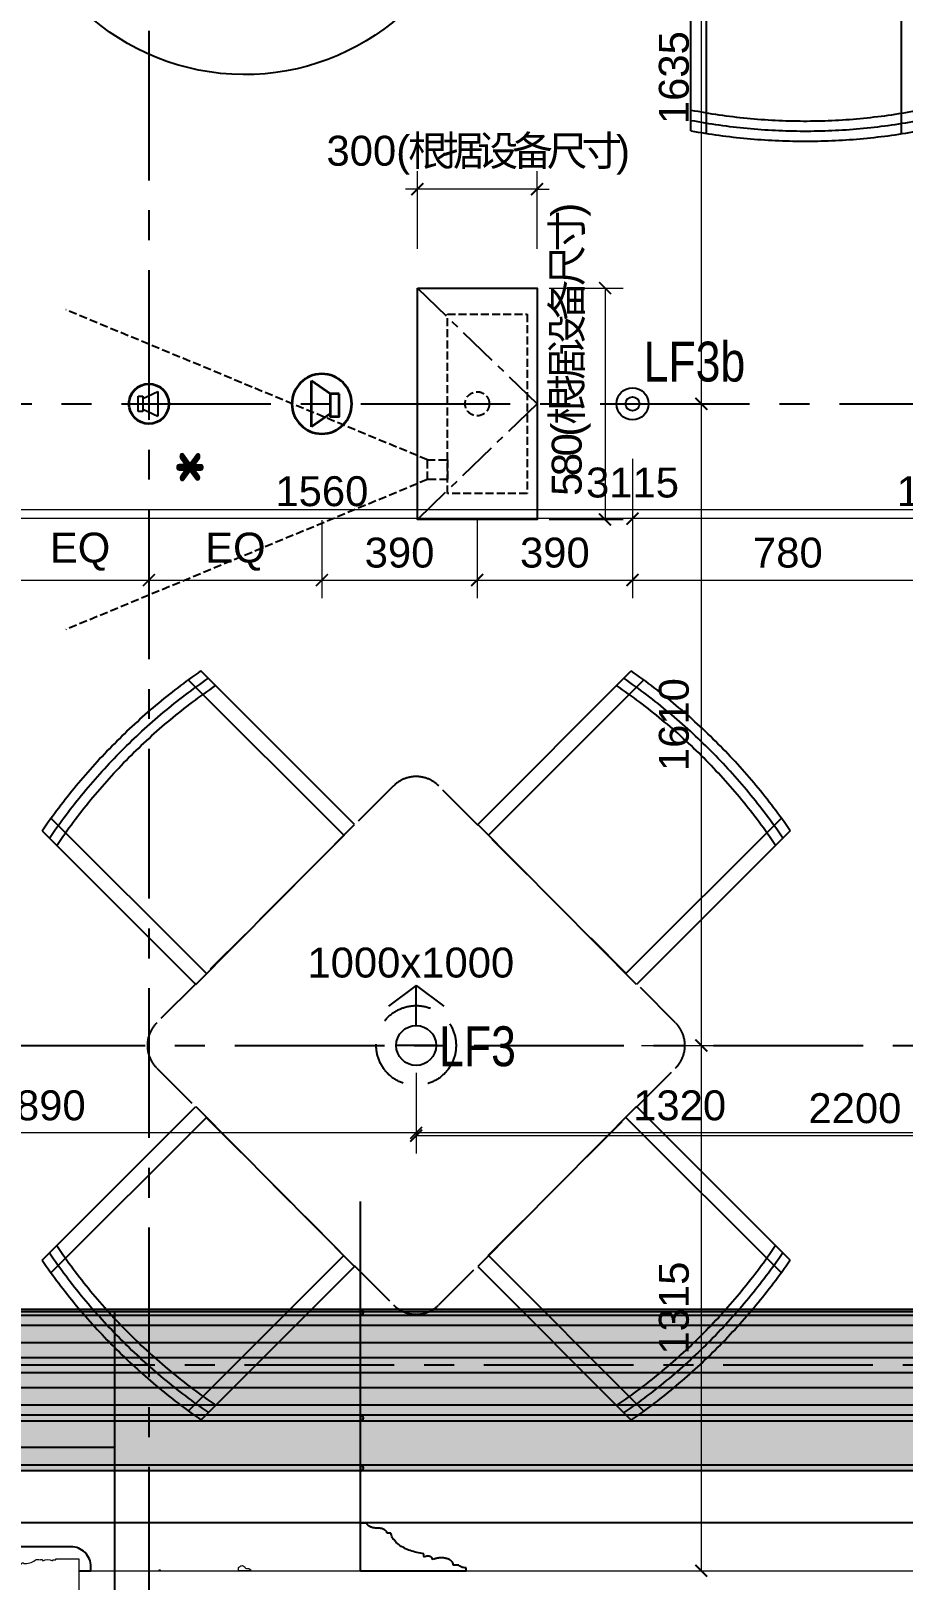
# Model space of a CAD drawing. Header units: millimetres. Extents: x -6033 to 120673, y -4970 to 90533.
# Drawn here: x 53084 to 55271, y 66417 to 70299 of the extents above; entities that cross this region are included whole.
import ezdxf
from ezdxf.enums import TextEntityAlignment as Align

# ---------------------------------------------------------------- set-up
doc = ezdxf.new("R2010")
doc.units = ezdxf.units.MM
for name, pattern in [('I-AR$0$CENTER', [2, 1.25, -0.25, 0.25, -0.25]), ('I-CEILING$0$CENTER', [2, 1.25, -0.25, 0.25, -0.25]), ('I-CEILING$0$DASH', [0.35, 0.25, -0.1]), ('I-PLAN$0$ACAD_ISO02W100', [15, 12, -3]), ('I-PLAN$0$CENTER', [2, 1.25, -0.25, 0.25, -0.25]), ('I-PLAN$0$DASH', [0.35, 0.25, -0.1]), ('I-PLAN$0$DASHED', [19.05, 12.7, -6.35]), ('I-PLAN$0$HIDDEN2', [0.1875, 0.125, -0.0625])]:
    doc.linetypes.add(name, pattern=pattern)
doc.layers.get('DefPoints').update_dxf_attribs({"color": 250})
for name, color, linetype, lineweight in [('_ACM-A-ANNO-DIMS', 2, 'Continuous', 9), ('_ACM-A-ANNO-DIMS-a', 2, 'Continuous', 18), ('_ACM-A-ANNO-DIMS-b', 2, 'Continuous', 18), ('I-AR$0$GZET_COL_GRID_1-200_轴线', 8, 'I-AR$0$CENTER', 25), ('I-AR$0$I-SCOPE', 252, 'Continuous', 35), ('I-CEILING$0$0M-D-ACV-T', 3, 'Continuous', 20), ('I-CEILING$0$_ACM-A-HACH', 251, 'Continuous', 9), ('I-CEILING$0$_ACM-E-EQMT-COMM', 3, 'Continuous', 35), ('I-CEILING$0$_ACM-E-EQMT-EVOS', 3, 'Continuous', 35), ('I-PLAN$0$I-PL-WALL-FHINISH', 73, 'Continuous', 13)]:
    doc.layers.add(name, color=color, linetype=linetype, lineweight=lineweight)
for name, color, linetype in [('I-AR$0$I-stairs', 2, 'Continuous'), ('I-CEILING$0$0-LIGHT-RC', 1, 'Continuous'), ('I-CEILING$0$0-LIGHT-TXT', 90, 'Continuous'), ('I-CEILING$0$I-GRID', 252, 'I-CEILING$0$CENTER'), ('I-CEILING$0$I-RCP', 2, 'Continuous'), ('I-CEILING$0$I-RCP-AIR', 64, 'Continuous'), ('I-CEILING$0$I-RCP-COVER', 10, 'Continuous'), ('I-CEILING$0$I-RCP-REF', 3, 'Continuous'), ('I-PLAN$0$A-stairs', 2, 'Continuous'), ('I-PLAN$0$FURN', 1, 'Continuous'), ('I-PLAN$0$I-GRID', 252, 'I-PLAN$0$CENTER'), ('I-PLAN$0$I-PL-FURN', 1, 'I-PLAN$0$DASH'), ('I-PLAN$0$I-PL-IDS-MILL', 40, 'Continuous'), ('I-PLAN$0$I-PL-LIGHT', 1, 'I-PLAN$0$HIDDEN2'), ('I-PLAN$0$P-平面活动家具', 1, 'Continuous')]:
    doc.layers.add(name, color=color, linetype=linetype)
doc.styles.add('_ACM-G-NOTES', font='arial.ttf')
doc.styles.add('I-CEILING$0$I-CEILING$0$ar', font='arial.ttf', dxfattribs={"width": 0.8})
doc.styles.add('I-CEILING$0$I-CEILING$0$I-CEILING$0$ar', font='arial.ttf', dxfattribs={"width": 0.8})
doc.styles.add('I-CEILING$0$M-TEXT', font='hzs.shx', dxfattribs={"width": 0.8, "bigfont": 'hztxt.shx'})
doc.styles.add('I-CEILING$0$黑体', font='simhei.ttf', dxfattribs={"height": 600})
doc.styles.add('I-PLAN$0$Arial', font='ARIALUNI.ttf')
doc.dimstyles.new('_ACM-DIM-A_30', dxfattribs={"dimscale": 30, "dimtxt": 2.5, "dimasz": 1, "dimexe": 1.5, "dimexo": 1, "dimgap": 1, "dimtad": 1, "dimdec": 0, "dimrnd": 5, "dimzin": 1, "dimdsep": 46, "dimtxsty": '_ACM-G-NOTES', "dimblk": 'ARCHTICK', "dimcen": 2.5, "dimclrd": 256, "dimclre": 256, "dimclrt": 256, "dimadec": 3, "dimazin": 0, "dimtfac": 1, "dimtdec": 0, "dimtix": 1, "dimtmove": 0, "dimatfit": 3, "dimldrblk": 'DOTSMALL', "dimfxl": 5, "dimfxlon": 1, "dimlwd": 18, "dimlwe": 18, "dimarcsym": 0})

# ---------------------------------------------------------------- blocks, each defined once
blk = doc.blocks.new('I-AR$0$海龙_1211170131')
at = {"layer": 'I-AR$0$GZET_COL_GRID_1-200_轴线', "ltscale": 300}
blk.add_line((53155, 86275), (53155, 59995), dxfattribs=at)
blk = doc.blocks.new('I-AR')
at = {"layer": 'I-AR$0$I-SCOPE'}
h = blk.add_hatch(dxfattribs=at)
h.set_pattern_fill('ANSI31', color=256, scale=200)
h.paths.add_polyline_path([(63300, 72640), (66630, 72640), (66630, 70889.4), (90600, 70890), (90600, 66390), (96650, 66390), (96650, 24876.4), (18340, 24876.4), (18340, 66390), (48090, 66390), (48090, 72640), (51400, 72640), (51400, 72649.9), (52869.5, 72649.9), (52869.5, 72640), (55240, 72640), (55240, 72790), (59460, 72790), (59460, 72640), (61830.5, 72640), (61830.5, 72649.9), (63300, 72649.9)], flags=16)
h.paths.add_polyline_path([(7330, 0), (7330, -1770), (11180, -1770), (11180, 0), (18450, 0), (18450, 2900), (27550, 2900), (27550, 18090), (37037.3, 18090), (37037.3, 17350), (96200, 17350), (96200, 18120), (114640, 18120), (114640, 84500), (0, 84500), (0, 0)])
at = {"layer": 'I-AR$0$I-stairs'}
for p, q in [((48630, 67090), (66100, 67090)), ((53295, 66390), (53295, 67090)), ((50135, 66750), (53295, 66750))]:
    blk.add_line(p, q, dxfattribs=at)
at = {"layer": 'I-AR$0$GZET_COL_GRID_1-200_轴线'}
blk.add_blockref('I-AR$0$海龙_1211170131', (225, 225), dxfattribs=at)
blk = doc.blocks.new('I-PLAN$0$091116-BRASSERIE$0$Floor_03$0$Y_03_Floor$0$3rd-Floor-rest$0$A$C41AE3FBC')
at = {"layer": 'I-PLAN$0$I-PL-FURN', "ltscale": 500}
for p, q in [((-9.62, -6), (-9.62, 15.76)), ((9.62, -6.06), (9.62, 15.7))]:
    blk.add_line(p, q, dxfattribs=at)
blk.add_lwpolyline([(11.12, 15.38), (11.12, -6.06), (-11.12, -6), (-11.12, 15.44)], dxfattribs=at)
for centre, radius, start, end in [((-0.15, -45.9), 62.31, 79.5796, 100.1371), ((-0.15, -45.25), 60.66, 79.2974, 100.4193), ((-0.14, -44.6), 59.02, 78.9991, 100.7176)]:
    blk.add_arc(centre, radius, start, end, dxfattribs=at)
blk = doc.blocks.new('*U640')
at = {"layer": 'I-PLAN$0$I-PL-WALL-FHINISH'}
for points in [[(0, 50), (0, -30), (57, -30, -0.37825), (61.8, -27, 0.623496), (66.5, -25, 0.284819), (90.4, -25, 0.636149), (97.5, -27, 0.282378), (109.8, -26.5, -0.186128), (138.1, -17.9, 0.824383), (144, -16.9), (146.4, -16.9, -0.262247), (150, -13.9), (150, -9.9), (160, -9.9), (160, 559.9), (150, 559.9), (150, 563.9, -0.262247), (146.4, 566.9), (144, 566.9, 0.824383), (138.1, 567.9, -0.186128), (109.8, 576.5, 0.282378), (97.5, 577, 0.636149), (90.4, 575, 0.284819), (66.5, 575, 0.623496), (61.8, 577, -0.37825), (57, 580), (0, 580), (0, 500)], [(1789.5, 50), (1789.5, -30), (1732.5, -30, 0.37825), (1727.7, -27, -0.623496), (1723, -25, -0.284819), (1699.1, -25, -0.636149), (1692, -27, -0.282378), (1679.7, -26.5, 0.186128), (1651.4, -17.9, -0.824383), (1645.5, -16.9), (1643.1, -16.9, 0.262247), (1639.5, -13.9), (1639.5, -9.9), (1629.5, -9.9), (1629.5, 559.9), (1639.5, 559.9), (1639.5, 563.9, 0.262247), (1643.1, 566.9), (1645.5, 566.9, -0.824383), (1651.4, 567.9, 0.186128), (1679.7, 576.5, -0.282378), (1692, 577, -0.636149), (1699.1, 575, -0.284819), (1723, 575, -0.623496), (1727.7, 577, 0.37825), (1732.5, 580), (1789.5, 580), (1789.5, 500)]]:
    blk.add_lwpolyline(points, format="xyb", dxfattribs=at)
blk = doc.blocks.new('*U642')
at = {"layer": 'I-PLAN$0$I-PL-WALL-FHINISH'}
blk.add_lwpolyline([(0, 0), (2600.5, 0)], dxfattribs=at)
for points in [[(205, -1), (200, -1), (200, 0), (205, 0)], [(2395.5, -1), (2400.5, -1), (2400.5, 0), (2395.5, 0)]]:
    blk.add_lwpolyline(points, close=True, dxfattribs=at)
for points in [[(400, 0), (400, -8, -0.320816), (402.7, -10.6), (403.3, -10.6, 0.466827), (414.7, -10.6), (415.3, -10.6, -0.468154), (422.7, -5.5), (423.3, -4.8, 0.645582), (426.7, -4.6), (427.3, -4.6, -0.415157), (430, -3.3), (430, 0)], [(2200.5, 0), (2200.5, -8, 0.320816), (2197.8, -10.6), (2197.2, -10.6, -0.466827), (2185.8, -10.6), (2185.2, -10.6, 0.468154), (2177.8, -5.5), (2177.2, -4.8, -0.645582), (2173.8, -4.6), (2173.2, -4.6, 0.415157), (2170.5, -3.3), (2170.5, 0)]]:
    blk.add_lwpolyline(points, format="xyb", close=True, dxfattribs=at)
blk = doc.blocks.new('I-PLAN$0$K_09291619781205185865')
at = {"layer": 'I-PLAN$0$I-PL-IDS-MILL'}
blk.add_lwpolyline([(-3222.8, 370.3, -0.902706), (-4390.6, 490), (-4390.6, 1800, -0.414214), (-4190.6, 2000)], format="xyb", dxfattribs=at)
blk = doc.blocks.new('I-PLAN')
at = {"layer": 'I-PLAN$0$A-stairs'}
blk.add_lwpolyline([(53204.5, 66440), (53234.5, 66440), (53234.5, 66450, 0.414214), (53184.5, 66500), (51435, 66500, 0.414214), (51385, 66450), (51385, 66440), (51415, 66440)], format="xyb", dxfattribs=at)
at = {"layer": 'I-PLAN$0$I-GRID', "ltscale": 300}
blk.add_lwpolyline([(47311.1, 69365), (67518.9, 69365)], dxfattribs=at)
at = {"layer": 'I-PLAN$0$I-PL-FURN', "ltscale": 500}
blk.add_lwpolyline([(54106.6, 67106.1), (54700.5, 67700.1, 0.414214), (54700.5, 67813.2), (54106.6, 68407.2, 0.414214), (53993.4, 68407.2), (53399.5, 67813.2, 0.414214), (53399.5, 67700.1), (53993.4, 67106.1, 0.414214)], format="xyb", close=True, dxfattribs=at)
at = {"layer": 'I-PLAN$0$I-PL-LIGHT', "linetype": 'I-PLAN$0$DASHED', "ltscale": 10}
blk.add_circle((54050, 67756.6), 100, dxfattribs=at)
at = {"layer": 'I-PLAN$0$I-PL-IDS-MILL'}
blk.add_blockref('I-PLAN$0$K_09291619781205185865', (57420.6, 70290.1), dxfattribs=at)
at = {"layer": 'I-PLAN$0$I-PL-WALL-FHINISH'}
blk.add_blockref('*U640', (51415, 65890), dxfattribs=at)
at = {"layer": 'I-PLAN$0$I-PL-WALL-FHINISH', "xscale": -1, "rotation": 180}
blk.add_blockref('*U642', (53204.5, 66440), dxfattribs=at)
at = {"layer": 'I-PLAN$0$P-平面活动家具', "yscale": 25.39999999990687, "zscale": 25.39999999990687}
for p, xscale, rotation in [((55021.4, 70440.1), 25.39999999990687, 180), ((53588.2, 68218.4), -25.39999999990687, 45), ((54511.8, 68218.4), 25.39999999990687, 315), ((53588.2, 67294.8), 25.39999999990687, 135), ((54511.8, 67294.8), -25.39999999990687, 225)]:
    blk.add_blockref('I-PLAN$0$091116-BRASSERIE$0$Floor_03$0$Y_03_Floor$0$3rd-Floor-rest$0$A$C41AE3FBC', p, dxfattribs=dict(at, xscale=xscale, rotation=rotation))
at = {"layer": 'I-PLAN$0$FURN', "linetype": 'I-PLAN$0$ACAD_ISO02W100', "insert": (53777.4, 68001.9), "char_height": 75, "attachment_point": 1, "style": 'I-PLAN$0$Arial'}
blk.add_mtext_dynamic_manual_height_columns('{\\fArial Unicode MS|b0|i0|c134|p34;1000x}1000', width=181404.2, gutter_width=600, heights=[131.5], dxfattribs=at)
blk = doc.blocks.new('I-CEILING$0$K_09291619781205052810')
at = {"layer": 'DefPoints', "color": 6}
for points in [[(-132.7, 0), (-132.7, 925.2)], [(-56.5, 94.1), (-65.8, 94.3)], [(28.8, 34.4), (26.5, 35.7), (26.5, 42.2)], [(114.2, 13.7), (100.4, 13.7)]]:
    blk.add_lwpolyline(points, dxfattribs=at)
for points in [[(-132.7, 655), (-132.7, 640, 1)], [(-132.7, 390), (-132.7, 375, 1)], [(-132.7, 265), (-132.7, 250, 1)]]:
    blk.add_lwpolyline(points, format="xyb", close=True, dxfattribs=at)
for points in [[(-132.7, 0), (-132.7, 120), (-116.5, 120, -0.417431)], [(-132.7, 0), (132.7, 0), (132.7, 7.2, 0.744787)], [(49.6, 28), (47.3, 29.2, -3.820271)]]:
    blk.add_lwpolyline(points, format="xyb", dxfattribs=at)
for points in [[(-88.9, 106.8), (-90.7, 106.8), (-92.5, 106.8), (-98, 107.2), (-101.5, 107.9), (-104.8, 108.9), (-107.8, 110.1), (-110.4, 111.5), (-113.6, 114.1), (-115.1, 116), (-116.1, 117.9), (-116.4, 119), (-116.5, 120)], [(-65.8, 94.3), (-65.9, 95.3), (-66.5, 97.2), (-68.4, 99.9), (-70.8, 102), (-75.4, 104.4), (-81.8, 106.2), (-85.3, 106.7), (-88.9, 106.8)], [(26.5, 42.2), (-8, 50.5), (-22.9, 57), (-48.2, 77.1), (-52.6, 83.7), (-56.5, 94.1)], [(47.3, 29.2), (47.5, 30), (47.5, 30.7), (47.3, 31.5), (47, 32.2), (46.5, 32.9), (45.9, 33.5), (44.2, 34.7), (42.1, 35.6), (39.7, 36.2), (37.1, 36.4), (34.5, 36.3), (33.2, 36.1), (30.9, 35.4), (28.8, 34.4)], [(100.4, 13.7), (100.4, 15.6), (100.1, 17.6), (98.3, 21.3), (95.1, 24.7), (93, 26.3), (87.9, 28.9), (85, 29.9), (82, 30.8), (78.7, 31.5), (75.4, 31.9), (71.9, 32.2), (65, 32), (61.7, 31.6), (58.4, 31), (55.3, 30.2), (52.4, 29.2), (49.6, 28)], [(132.7, 7.2), (126.1, 7.8), (123.2, 8.5), (120, 9.6), (116.5, 11.6), (114.2, 13.7)]]:
    blk.add_spline(points, degree=3, dxfattribs=at)
blk = doc.blocks.new('I-CEILING$0$K_09291619781205193186')
at = {"layer": 'I-CEILING$0$0-LIGHT-RC'}
for p, q in [((0, 150), (-69.1, 98.8)), ((0, 50), (0, 150)), ((0, 150), (69.1, 98.8)), ((50, 0), (-50, 0))]:
    blk.add_line(p, q, dxfattribs=at)
blk.add_circle((0, 0), 50, dxfattribs=at)
at = {"layer": 'I-CEILING$0$0-LIGHT-TXT', "style": 'I-CEILING$0$I-CEILING$0$ar', "width": 0.8}
blk.add_text('LF3', height=100, dxfattribs=at).set_placement((57.6, -52))
blk = doc.blocks.new('I-CEILING$0$23g422')
at = {"layer": 'I-CEILING$0$0-LIGHT-RC'}
for radius in [40, 17.3]:
    blk.add_circle((52365.9, 68542), radius, dxfattribs=at)
at = {"layer": 'I-CEILING$0$0-LIGHT-TXT', "style": 'I-CEILING$0$I-CEILING$0$I-CEILING$0$ar', "width": 0.8}
blk.add_text('LF3b', height=100, dxfattribs=at).set_placement((52393.8, 68597.8))
blk = doc.blocks.new('*U705')
blk.add_line((26, -57.6), (26, 57.6))
for points in [[(-20.6, 25.3), (26, 57.6)], [(-20.6, -25.3), (26, -57.6)]]:
    blk.add_lwpolyline(points)
blk.add_lwpolyline([(-43.7, 25.3), (-20.6, 25.3), (-20.6, -31.8), (-43.7, -31.8)], close=True)
blk.add_circle((0, 0), 75)
blk = doc.blocks.new('I-CEILING$0$吸顶扬声器')
at = {"layer": 'I-CEILING$0$_ACM-E-EQMT-COMM', "lineweight": 35}
for p, q in [((0.9, 96.2), (0.9, 100)), ((-99.1, 0), (-96, 0)), ((97.8, 0), (100.9, 0)), ((0.9, -100), (0.9, -96.2))]:
    blk.add_line(p, q, dxfattribs=at)
at = {"layer": 'I-CEILING$0$_ACM-E-EQMT-COMM', "lineweight": 25}
for p, q in [((-54, -39), (-54, 39)), ((-54, 39), (-30.4, 39)), ((-30.4, 27.3), (44.7, 62.3)), ((-30.4, 39), (-30.4, -39)), ((44.7, 62.3), (44.7, -62.3)), ((-30.4, -39), (-54, -39)), ((-30.4, -27.3), (44.7, -62.3))]:
    blk.add_line(p, q, dxfattribs=at)
at = {"layer": 'I-CEILING$0$_ACM-E-EQMT-COMM', "lineweight": 35}
blk.add_circle((0, 0), 100, dxfattribs=at)
blk = doc.blocks.new('I-CEILING$0$消防广播')
at = {"layer": 'I-CEILING$0$_ACM-E-EQMT-EVOS', "color": 1}
blk.add_blockref('I-CEILING$0$吸顶扬声器', (0, 0), dxfattribs=at)
at = {"layer": 'I-CEILING$0$0M-D-ACV-T', "color": 3, "ltscale": 10, "style": 'I-CEILING$0$M-TEXT', "width": 0.8}
blk.add_text('*', height=375, dxfattribs=at).set_placement((119.2, -278.1), align=Align.MIDDLE_LEFT)
blk = doc.blocks.new('I-CEILING')
at = {"layer": 'I-CEILING$0$_ACM-A-HACH'}
h = blk.add_hatch(dxfattribs=at)
h.set_pattern_fill('AR-SAND', color=256, scale=2.5)
h.paths.add_polyline_path([(49785, 71635), (65255, 71635), (65255, 67095), (49785, 67095)], flags=16)
h.paths.add_polyline_path([(49380, 72040), (65660, 72040), (65660, 66690), (49380, 66690)])
at = {"layer": 'I-CEILING$0$I-GRID', "ltscale": 300}
blk.add_line((49395.4, 67756.6), (65155.5, 67756.6), dxfattribs=at)
blk.add_lwpolyline([(49645, 71775), (65395, 71775), (65395, 66955), (49645, 66955)], close=True, dxfattribs=at)
at = {"layer": 'I-CEILING$0$I-RCP'}
blk.add_lwpolyline([(49250, 72170), (65790, 72170), (65790, 66560), (49250, 66560)], close=True, dxfattribs=at)
at = {"layer": 'I-CEILING$0$I-RCP-AIR'}
for points in [[(49545, 71875), (65495, 71875), (65495, 66855), (49545, 66855)], [(49588.7, 71831.3), (65451.3, 71831.3), (65451.3, 66898.7), (49588.7, 66898.7)], [(49626.3, 71793.7), (65413.7, 71793.7), (65413.7, 66936.3), (49626.3, 66936.3)], [(49663.8, 71756.2), (65376.2, 71756.2), (65376.2, 66973.8), (49663.8, 66973.8)], [(49701.3, 71718.7), (65338.7, 71718.7), (65338.7, 67011.3), (49701.3, 67011.3)], [(49745, 71675), (65295, 71675), (65295, 67055), (49745, 67055)]]:
    blk.add_lwpolyline(points, close=True, dxfattribs=at)
at = {"layer": 'I-CEILING$0$I-RCP-AIR', "linetype": 'I-CEILING$0$CENTER', "ltscale": 80}
blk.add_lwpolyline([(54053.1, 69655), (54353.1, 69365), (54053.1, 69075)], dxfattribs=at)
at = {"layer": 'I-CEILING$0$I-RCP-AIR', "linetype": 'I-CEILING$0$DASH', "ltscale": 80}
for points in [[(54078.1, 69224.4), (53171.7, 69600.7)], [(54078.1, 69175.1), (53171.7, 68798.8)]]:
    blk.add_lwpolyline(points, dxfattribs=at)
for points in [[(54128.4, 69590), (54328.1, 69590), (54328.1, 69140), (54128.4, 69140)], [(54128.4, 69175.1), (54078.1, 69175.1), (54078.1, 69224.4), (54128.4, 69224.4)]]:
    blk.add_lwpolyline(points, close=True, dxfattribs=at)
at = {"layer": 'I-CEILING$0$I-RCP-AIR', "color": 8, "linetype": 'I-CEILING$0$DASH', "ltscale": 80}
blk.add_circle((54203.1, 69365), 30.2, dxfattribs=at)
at = {"layer": 'I-CEILING$0$I-RCP-COVER'}
for points in [[(49380, 72040), (65660, 72040), (65660, 66690), (49380, 66690)], [(49395, 72025), (65645, 72025), (65645, 66705), (49395, 66705)], [(49505, 71915), (65535, 71915), (65535, 66815), (49505, 66815)], [(49520, 71900), (65520, 71900), (65520, 66830), (49520, 66830)], [(49770, 71650), (65270, 71650), (65270, 67080), (49770, 67080)], [(49785, 71635), (65255, 71635), (65255, 67095), (49785, 67095)], [(54053.1, 69655), (54353.1, 69655), (54353.1, 69075), (54053.1, 69075)]]:
    blk.add_lwpolyline(points, close=True, dxfattribs=at)
for name, p in [('I-CEILING$0$23g422', (2226.6, 823)), ('I-CEILING$0$K_09291619781205193186', (54050, 67756.6))]:
    blk.add_blockref(name, p)
at = {"layer": 'DefPoints', "color": 6}
blk.add_blockref('I-CEILING$0$K_09291619781205052810', (54042.8, 66440), dxfattribs=at)
at = {"layer": 'I-CEILING$0$_ACM-E-EQMT-EVOS', "xscale": -1}
blk.add_blockref('*U705', (53813.7, 69365), dxfattribs=at)
at = {"layer": 'I-CEILING$0$I-RCP-REF', "color": 4, "xscale": 0.5, "yscale": 0.5, "zscale": 0.5}
blk.add_blockref('I-CEILING$0$消防广播', (53380, 69365), dxfattribs=at)
at = {"layer": 'I-CEILING$0$I-RCP-AIR', "style": 'I-CEILING$0$黑体'}
for tag, p in [('R', (61966.4, 71748.9)), ('R', (61966.4, 66925.2)), ('R', (51736.1, 63924.8)), ('R', (62976.1, 63924.8)), ('S', (56433.6, 63065))]:
    blk.add_attdef(tag, text='', height=100, dxfattribs=at).set_placement(p, align=Align.MIDDLE_CENTER)
blk = doc.blocks.new('_ArchTick')
at = {"color": 2, "linetype": 'ByBlock', "const_width": 0.15}
blk.add_lwpolyline([(-0.5, -0.5), (0.5, 0.5)], dxfattribs=at)
blk = doc.blocks.new('*D53')
at = {"layer": '_ACM-A-ANNO-DIMS', "lineweight": 18, "transparency": 16777216}
for p, q in [((53035, 69248.8), (53035, 69053.8)), ((56150, 69248.8), (56150, 69053.8)), ((56150, 69098.8), (53035, 69098.8))]:
    blk.add_line(p, q, dxfattribs=at)
at = {"layer": 'DefPoints', "color": 0, "transparency": 16777216}
for p in [(53035, 69365), (56150, 69365), (53035, 69098.8)]:
    blk.add_point(p, dxfattribs=at)
at = {"layer": '_ACM-A-ANNO-DIMS', "lineweight": 18, "transparency": 16777216, "xscale": 30, "yscale": 30, "zscale": 30, "rotation": 180}
blk.add_blockref('_ArchTick', (53035, 69098.8), dxfattribs=at)
at = {"layer": '_ACM-A-ANNO-DIMS', "lineweight": 18, "transparency": 16777216, "xscale": 30, "yscale": 30, "zscale": 30}
blk.add_blockref('_ArchTick', (56150, 69098.8), dxfattribs=at)
at = {"layer": '_ACM-A-ANNO-DIMS', "transparency": 16777216, "insert": (54592.5, 69167.1), "char_height": 75, "attachment_point": 5, "style": '_ACM-G-NOTES'}
blk.add_mtext('3115', dxfattribs=at)
blk = doc.blocks.new('_DotSmall')
at = {"color": 0, "linetype": 'ByBlock', "const_width": 0.5}
blk.add_lwpolyline([(-0.0625, 0, 1), (0.0625, 0, 1)], format="xyb", close=True, dxfattribs=at)
blk = doc.blocks.new('*D110')
at = {"layer": '_ACM-A-ANNO-DIMS-a', "lineweight": 18, "transparency": 16777216}
for p, q in [((53035, 69227.1), (53035, 69032.1)), ((54592.5, 69227.1), (54592.5, 69032.1)), ((54592.5, 69077.1), (53035, 69077.1))]:
    blk.add_line(p, q, dxfattribs=at)
at = {"layer": 'DefPoints', "color": 0, "transparency": 16777216}
for p in [(53035, 69365), (54592.5, 69365), (53035, 69077.1)]:
    blk.add_point(p, dxfattribs=at)
at = {"layer": '_ACM-A-ANNO-DIMS-a', "lineweight": 18, "transparency": 16777216, "xscale": 30, "yscale": 30, "zscale": 30, "rotation": 180}
blk.add_blockref('_ArchTick', (53035, 69077.1), dxfattribs=at)
at = {"layer": '_ACM-A-ANNO-DIMS-a', "lineweight": 18, "transparency": 16777216, "xscale": 30, "yscale": 30, "zscale": 30}
blk.add_blockref('_ArchTick', (54592.5, 69077.1), dxfattribs=at)
at = {"layer": '_ACM-A-ANNO-DIMS-a', "transparency": 16777216, "insert": (53813.7, 69145.4), "char_height": 75, "attachment_point": 5, "style": '_ACM-G-NOTES'}
blk.add_mtext('1560', dxfattribs=at)
blk = doc.blocks.new('*D111')
at = {"layer": '_ACM-A-ANNO-DIMS-a', "lineweight": 18, "transparency": 16777216}
for p, q in [((54592.5, 69227.1), (54592.5, 69032.1)), ((56150, 69227.1), (56150, 69032.1)), ((56150, 69077.1), (54592.5, 69077.1))]:
    blk.add_line(p, q, dxfattribs=at)
at = {"layer": 'DefPoints', "color": 0, "transparency": 16777216}
for p in [(54592.5, 69365), (56150, 69365), (54592.5, 69077.1)]:
    blk.add_point(p, dxfattribs=at)
at = {"layer": '_ACM-A-ANNO-DIMS-a', "lineweight": 18, "transparency": 16777216, "xscale": 30, "yscale": 30, "zscale": 30, "rotation": 180}
blk.add_blockref('_ArchTick', (54592.5, 69077.1), dxfattribs=at)
at = {"layer": '_ACM-A-ANNO-DIMS-a', "lineweight": 18, "transparency": 16777216, "xscale": 30, "yscale": 30, "zscale": 30}
blk.add_blockref('_ArchTick', (56150, 69077.1), dxfattribs=at)
at = {"layer": '_ACM-A-ANNO-DIMS-a', "transparency": 16777216, "insert": (55371.2, 69145.4), "char_height": 75, "attachment_point": 5, "style": '_ACM-G-NOTES'}
blk.add_mtext('1560', dxfattribs=at)
blk = doc.blocks.new('*D114')
at = {"layer": '_ACM-A-ANNO-DIMS-a', "lineweight": 18, "transparency": 16777216}
for p, q in [((54614.8, 67756.6), (54809.8, 67756.6)), ((54764.8, 67756.6), (54764.8, 66440)), ((54614.8, 66440), (54809.8, 66440))]:
    blk.add_line(p, q, dxfattribs=at)
at = {"layer": 'DefPoints', "color": 0, "transparency": 16777216}
for p in [(54050, 67756.6), (54050, 66440), (54764.8, 66440)]:
    blk.add_point(p, dxfattribs=at)
at = {"layer": '_ACM-A-ANNO-DIMS-a', "lineweight": 18, "transparency": 16777216, "xscale": 30, "yscale": 30, "zscale": 30}
for p, rotation in [((54764.8, 67756.6), 90), ((54764.8, 66440), 270)]:
    blk.add_blockref('_ArchTick', p, dxfattribs=dict(at, rotation=rotation))
at = {"layer": '_ACM-A-ANNO-DIMS-a', "transparency": 16777216, "insert": (54696.5, 67098.3), "char_height": 75, "attachment_point": 5, "rotation": 90, "style": '_ACM-G-NOTES'}
blk.add_mtext('1315', dxfattribs=at)
blk = doc.blocks.new('*D115')
at = {"layer": '_ACM-A-ANNO-DIMS-a', "lineweight": 18, "transparency": 16777216}
for p, q in [((54050, 67680.6), (54050, 67485.6)), ((56250, 67680.6), (56250, 67485.6)), ((54050, 67530.6), (56250, 67530.6))]:
    blk.add_line(p, q, dxfattribs=at)
at = {"layer": 'DefPoints', "color": 0, "transparency": 16777216}
for p in [(54050, 67756.6), (56250, 67756.6), (56250, 67530.6)]:
    blk.add_point(p, dxfattribs=at)
at = {"layer": '_ACM-A-ANNO-DIMS-a', "lineweight": 18, "transparency": 16777216, "xscale": 30, "yscale": 30, "zscale": 30, "rotation": 180}
blk.add_blockref('_ArchTick', (54050, 67530.6), dxfattribs=at)
at = {"layer": '_ACM-A-ANNO-DIMS-a', "lineweight": 18, "transparency": 16777216, "xscale": 30, "yscale": 30, "zscale": 30}
blk.add_blockref('_ArchTick', (56250, 67530.6), dxfattribs=at)
at = {"layer": '_ACM-A-ANNO-DIMS-a', "transparency": 16777216, "insert": (55150, 67598.9), "char_height": 75, "attachment_point": 5, "style": '_ACM-G-NOTES'}
blk.add_mtext('2200', dxfattribs=at)
blk = doc.blocks.new('*D121')
at = {"layer": '_ACM-A-ANNO-DIMS-a', "lineweight": 18, "transparency": 16777216}
for p, q in [((54614.8, 69365), (54809.8, 69365)), ((54764.8, 69365), (54764.8, 67756.6)), ((54614.8, 67756.6), (54809.8, 67756.6))]:
    blk.add_line(p, q, dxfattribs=at)
at = {"layer": 'DefPoints', "color": 0, "transparency": 16777216}
for p in [(54050, 69365), (54050, 67756.6), (54764.8, 67756.6)]:
    blk.add_point(p, dxfattribs=at)
at = {"layer": '_ACM-A-ANNO-DIMS-a', "lineweight": 18, "transparency": 16777216, "xscale": 30, "yscale": 30, "zscale": 30}
for p, rotation in [((54764.8, 69365), 90), ((54764.8, 67756.6), 270)]:
    blk.add_blockref('_ArchTick', p, dxfattribs=dict(at, rotation=rotation))
at = {"layer": '_ACM-A-ANNO-DIMS-a', "transparency": 16777216, "insert": (54696.5, 68560.8), "char_height": 75, "attachment_point": 5, "rotation": 90, "style": '_ACM-G-NOTES'}
blk.add_mtext('1610', dxfattribs=at)
blk = doc.blocks.new('*D122')
at = {"layer": '_ACM-A-ANNO-DIMS-a', "lineweight": 18, "transparency": 16777216}
for p, q in [((54614.8, 71000.1), (54809.8, 71000.1)), ((54764.8, 71000.1), (54764.8, 69365)), ((54614.8, 69365), (54809.8, 69365))]:
    blk.add_line(p, q, dxfattribs=at)
at = {"layer": 'DefPoints', "color": 0, "transparency": 16777216}
for p in [(54323.3, 71000.1), (54050, 69365), (54764.8, 69365)]:
    blk.add_point(p, dxfattribs=at)
at = {"layer": '_ACM-A-ANNO-DIMS-a', "lineweight": 18, "transparency": 16777216, "xscale": 30, "yscale": 30, "zscale": 30}
for p, rotation in [((54764.8, 71000.1), 90), ((54764.8, 69365), 270)]:
    blk.add_blockref('_ArchTick', p, dxfattribs=dict(at, rotation=rotation))
at = {"layer": '_ACM-A-ANNO-DIMS-a', "transparency": 16777216, "insert": (54696.5, 70182.5), "char_height": 75, "attachment_point": 5, "rotation": 90, "style": '_ACM-G-NOTES'}
blk.add_mtext('1635', dxfattribs=at)
blk = doc.blocks.new('*D210')
at = {"layer": '_ACM-A-ANNO-DIMS-b', "lineweight": 18, "transparency": 16777216}
for p, q in [((54050, 67687.7), (54050, 67492.7)), ((55371.2, 67687.7), (55371.2, 67492.7)), ((55371.2, 67537.7), (54050, 67537.7))]:
    blk.add_line(p, q, dxfattribs=at)
at = {"layer": 'DefPoints', "color": 0, "transparency": 16777216}
for p in [(54050, 67756.6), (55371.2, 67756.6), (54050, 67537.7)]:
    blk.add_point(p, dxfattribs=at)
at = {"layer": '_ACM-A-ANNO-DIMS-b', "lineweight": 18, "transparency": 16777216, "xscale": 30, "yscale": 30, "zscale": 30, "rotation": 180}
blk.add_blockref('_ArchTick', (54050, 67537.7), dxfattribs=at)
at = {"layer": '_ACM-A-ANNO-DIMS-b', "lineweight": 18, "transparency": 16777216, "xscale": 30, "yscale": 30, "zscale": 30}
blk.add_blockref('_ArchTick', (55371.2, 67537.7), dxfattribs=at)
at = {"layer": '_ACM-A-ANNO-DIMS-b', "transparency": 16777216, "insert": (54710.6, 67606), "char_height": 75, "attachment_point": 5, "style": '_ACM-G-NOTES'}
blk.add_mtext('1320', dxfattribs=at)
blk = doc.blocks.new('*D211')
at = {"layer": '_ACM-A-ANNO-DIMS-b', "lineweight": 18, "transparency": 16777216}
for p, q in [((52160, 67687.7), (52160, 67492.7)), ((54050, 67687.7), (54050, 67492.7)), ((54050, 67537.7), (52160, 67537.7))]:
    blk.add_line(p, q, dxfattribs=at)
at = {"layer": 'DefPoints', "color": 0, "transparency": 16777216}
for p in [(52160, 67756.6), (54050, 67756.6), (52160, 67537.7)]:
    blk.add_point(p, dxfattribs=at)
at = {"layer": '_ACM-A-ANNO-DIMS-b', "lineweight": 18, "transparency": 16777216, "xscale": 30, "yscale": 30, "zscale": 30, "rotation": 180}
blk.add_blockref('_ArchTick', (52160, 67537.7), dxfattribs=at)
at = {"layer": '_ACM-A-ANNO-DIMS-b', "lineweight": 18, "transparency": 16777216, "xscale": 30, "yscale": 30, "zscale": 30}
blk.add_blockref('_ArchTick', (54050, 67537.7), dxfattribs=at)
at = {"layer": '_ACM-A-ANNO-DIMS-b', "transparency": 16777216, "insert": (53105, 67606), "char_height": 75, "attachment_point": 5, "style": '_ACM-G-NOTES'}
blk.add_mtext('1890', dxfattribs=at)
blk = doc.blocks.new('*D259')
at = {"layer": '_ACM-A-ANNO-DIMS-b', "lineweight": 18, "transparency": 16777216}
for p, q in [((54592.5, 69073.2), (54592.5, 68878.2)), ((55371.3, 69073.2), (55371.3, 68878.2)), ((54592.5, 68923.2), (55371.3, 68923.2))]:
    blk.add_line(p, q, dxfattribs=at)
at = {"layer": 'DefPoints', "color": 0, "transparency": 16777216}
for p in [(54592.5, 69365), (55371.3, 69365), (55371.3, 68923.2)]:
    blk.add_point(p, dxfattribs=at)
at = {"layer": '_ACM-A-ANNO-DIMS-b', "lineweight": 18, "transparency": 16777216, "xscale": 30, "yscale": 30, "zscale": 30, "rotation": 180}
blk.add_blockref('_ArchTick', (54592.5, 68923.2), dxfattribs=at)
at = {"layer": '_ACM-A-ANNO-DIMS-b', "lineweight": 18, "transparency": 16777216, "xscale": 30, "yscale": 30, "zscale": 30}
blk.add_blockref('_ArchTick', (55371.3, 68923.2), dxfattribs=at)
at = {"layer": '_ACM-A-ANNO-DIMS-b', "transparency": 16777216, "insert": (54981.9, 68991.5), "char_height": 75, "attachment_point": 5, "style": '_ACM-G-NOTES'}
blk.add_mtext('780', dxfattribs=at)
blk = doc.blocks.new('*D258')
at = {"layer": '_ACM-A-ANNO-DIMS-b', "lineweight": 18, "transparency": 16777216}
for p, q in [((53813.7, 69073.2), (53813.7, 68878.2)), ((54203.1, 69073.2), (54203.1, 68878.2)), ((53813.7, 68923.2), (54203.1, 68923.2))]:
    blk.add_line(p, q, dxfattribs=at)
at = {"layer": 'DefPoints', "color": 0, "transparency": 16777216}
for p in [(53813.7, 69365), (54203.1, 69365), (54203.1, 68923.2)]:
    blk.add_point(p, dxfattribs=at)
at = {"layer": '_ACM-A-ANNO-DIMS-b', "lineweight": 18, "transparency": 16777216, "xscale": 30, "yscale": 30, "zscale": 30, "rotation": 180}
blk.add_blockref('_ArchTick', (53813.7, 68923.2), dxfattribs=at)
at = {"layer": '_ACM-A-ANNO-DIMS-b', "lineweight": 18, "transparency": 16777216, "xscale": 30, "yscale": 30, "zscale": 30}
blk.add_blockref('_ArchTick', (54203.1, 68923.2), dxfattribs=at)
at = {"layer": '_ACM-A-ANNO-DIMS-b', "transparency": 16777216, "insert": (54008.4, 68991.5), "char_height": 75, "attachment_point": 5, "style": '_ACM-G-NOTES'}
blk.add_mtext('390', dxfattribs=at)
blk = doc.blocks.new('*D256')
at = {"layer": '_ACM-A-ANNO-DIMS-b', "lineweight": 18, "transparency": 16777216}
for p, q in [((53035, 69073.2), (53035, 68878.2)), ((53380, 69073.2), (53380, 68878.2)), ((53035, 68923.2), (53380, 68923.2))]:
    blk.add_line(p, q, dxfattribs=at)
at = {"layer": 'DefPoints', "color": 0, "transparency": 16777216}
for p in [(53035, 69365), (53380, 69365), (53380, 68923.2)]:
    blk.add_point(p, dxfattribs=at)
at = {"layer": '_ACM-A-ANNO-DIMS-b', "lineweight": 18, "transparency": 16777216, "xscale": 30, "yscale": 30, "zscale": 30, "rotation": 180}
blk.add_blockref('_ArchTick', (53035, 68923.2), dxfattribs=at)
at = {"layer": '_ACM-A-ANNO-DIMS-b', "lineweight": 18, "transparency": 16777216, "xscale": 30, "yscale": 30, "zscale": 30}
blk.add_blockref('_ArchTick', (53380, 68923.2), dxfattribs=at)
at = {"layer": '_ACM-A-ANNO-DIMS-b', "transparency": 16777216, "insert": (53207.5, 68994.3), "char_height": 75, "attachment_point": 5, "style": '_ACM-G-NOTES'}
blk.add_mtext('EQ', dxfattribs=at)
blk = doc.blocks.new('*D257')
at = {"layer": '_ACM-A-ANNO-DIMS-b', "lineweight": 18, "transparency": 16777216}
for p, q in [((53380, 69073.2), (53380, 68878.2)), ((53813.7, 69073.2), (53813.7, 68878.2)), ((53380, 68923.2), (53813.7, 68923.2))]:
    blk.add_line(p, q, dxfattribs=at)
at = {"layer": 'DefPoints', "color": 0, "transparency": 16777216}
for p in [(53380, 69365), (53813.7, 69365), (53813.7, 68923.2)]:
    blk.add_point(p, dxfattribs=at)
at = {"layer": '_ACM-A-ANNO-DIMS-b', "lineweight": 18, "transparency": 16777216, "xscale": 30, "yscale": 30, "zscale": 30, "rotation": 180}
blk.add_blockref('_ArchTick', (53380, 68923.2), dxfattribs=at)
at = {"layer": '_ACM-A-ANNO-DIMS-b', "lineweight": 18, "transparency": 16777216, "xscale": 30, "yscale": 30, "zscale": 30}
blk.add_blockref('_ArchTick', (53813.7, 68923.2), dxfattribs=at)
at = {"layer": '_ACM-A-ANNO-DIMS-b', "transparency": 16777216, "insert": (53596.9, 68994.3), "char_height": 75, "attachment_point": 5, "style": '_ACM-G-NOTES'}
blk.add_mtext('EQ', dxfattribs=at)
blk = doc.blocks.new('*D265')
at = {"layer": '_ACM-A-ANNO-DIMS-b', "lineweight": 18, "transparency": 16777216}
for p, q in [((54203.1, 69073.2), (54203.1, 68878.2)), ((54592.5, 69073.2), (54592.5, 68878.2)), ((54203.1, 68923.2), (54592.5, 68923.2))]:
    blk.add_line(p, q, dxfattribs=at)
at = {"layer": 'DefPoints', "color": 0, "transparency": 16777216}
for p in [(54203.1, 69365), (54592.5, 69365), (54592.5, 68923.2)]:
    blk.add_point(p, dxfattribs=at)
at = {"layer": '_ACM-A-ANNO-DIMS-b', "lineweight": 18, "transparency": 16777216, "xscale": 30, "yscale": 30, "zscale": 30, "rotation": 180}
blk.add_blockref('_ArchTick', (54203.1, 68923.2), dxfattribs=at)
at = {"layer": '_ACM-A-ANNO-DIMS-b', "lineweight": 18, "transparency": 16777216, "xscale": 30, "yscale": 30, "zscale": 30}
blk.add_blockref('_ArchTick', (54592.5, 68923.2), dxfattribs=at)
at = {"layer": '_ACM-A-ANNO-DIMS-b', "transparency": 16777216, "insert": (54397.8, 68991.5), "char_height": 75, "attachment_point": 5, "style": '_ACM-G-NOTES'}
blk.add_mtext('390', dxfattribs=at)
blk = doc.blocks.new('*D266')
at = {"layer": '_ACM-A-ANNO-DIMS-b', "lineweight": 18, "transparency": 16777216}
for p, q in [((54053.1, 69753.1), (54053.1, 69948.1)), ((54353.1, 69753.1), (54353.1, 69948.1)), ((54053.1, 69903.1), (54023.1, 69903.1)), ((54353.1, 69903.1), (54053.1, 69903.1)), ((54353.1, 69903.1), (54383.1, 69903.1))]:
    blk.add_line(p, q, dxfattribs=at)
at = {"layer": 'DefPoints', "color": 0, "transparency": 16777216}
for p in [(54053.1, 69903.1), (54053.1, 69655), (54353.1, 69655)]:
    blk.add_point(p, dxfattribs=at)
at = {"layer": '_ACM-A-ANNO-DIMS-b', "lineweight": 18, "transparency": 16777216, "xscale": 30, "yscale": 30, "zscale": 30}
blk.add_blockref('_ArchTick', (54053.1, 69903.1), dxfattribs=at)
at = {"layer": '_ACM-A-ANNO-DIMS-b', "lineweight": 18, "transparency": 16777216, "xscale": 30, "yscale": 30, "zscale": 30, "rotation": 180}
blk.add_blockref('_ArchTick', (54353.1, 69903.1), dxfattribs=at)
at = {"layer": '_ACM-A-ANNO-DIMS-b', "transparency": 16777216, "insert": (54203.1, 69988.1), "char_height": 75, "attachment_point": 5, "style": '_ACM-G-NOTES'}
blk.add_mtext('300{\\T0.75;(\\fSimSun|b0|i0|c134|p2;根据设备尺寸\\fArial|b0|i0|c0|p34;)}', dxfattribs=at)
blk = doc.blocks.new('*D267')
at = {"layer": '_ACM-A-ANNO-DIMS-b', "lineweight": 18, "transparency": 16777216}
for p, q in [((54383.1, 69655), (54568.7, 69655)), ((54523.7, 69655), (54523.7, 69075)), ((54383.1, 69075), (54568.7, 69075))]:
    blk.add_line(p, q, dxfattribs=at)
at = {"layer": 'DefPoints', "color": 0, "transparency": 16777216}
for p in [(54353.1, 69655), (54353.1, 69075), (54523.7, 69075)]:
    blk.add_point(p, dxfattribs=at)
at = {"layer": '_ACM-A-ANNO-DIMS-b', "lineweight": 18, "transparency": 16777216, "xscale": 30, "yscale": 30, "zscale": 30}
for p, rotation in [((54523.7, 69655), 90), ((54523.7, 69075), 270)]:
    blk.add_blockref('_ArchTick', p, dxfattribs=dict(at, rotation=rotation))
at = {"layer": '_ACM-A-ANNO-DIMS-b', "transparency": 16777216, "insert": (54438.7, 69498.9), "char_height": 75, "attachment_point": 5, "rotation": 90, "style": '_ACM-G-NOTES'}
blk.add_mtext('{\\T0.75;580(\\fSimSun|b0|i0|c134|p2;根据设备尺寸\\fArial|b0|i0|c0|p34;)}', dxfattribs=at)

msp = doc.modelspace()

# ---------------------------------------------------------------- block references
for name in ['I-AR', 'I-PLAN']:
    msp.add_blockref(name, (0, 0))

# ---------------------------------------------------------------- next in the draw order: block references
msp.add_blockref('I-CEILING', (0, 0))

# ---------------------------------------------------------------- next in the draw order: dimensions: what is measured, and where the dimension line sits
at = {"layer": '_ACM-A-ANNO-DIMS'}
dim = msp.add_linear_dim(base=(53035, 69098.8), p1=(56150, 69365), p2=(53035, 69365), dimstyle='_ACM-DIM-A_30', dxfattribs=at)
dim.commit()
dim.dimension.update_dxf_attribs({"geometry": '*D53', "text_midpoint": (54592.5, 69167.1)})
at = {"layer": '_ACM-A-ANNO-DIMS-a'}
for base, p1, p2, picture, middle in [((54764.8, 69365), (54323.3, 71000.1), (54050, 69365), '*D122', (54696.5, 70182.5)), ((54764.8, 67756.6), (54050, 69365), (54050, 67756.6), '*D121', (54696.5, 68560.8)), ((54764.8, 66440), (54050, 67756.6), (54050, 66440), '*D114', (54696.5, 67098.3))]:
    dim = msp.add_linear_dim(base=base, p1=p1, p2=p2, angle=90, dimstyle='_ACM-DIM-A_30', override={"dimzin": 8}, dxfattribs=at)
    dim.commit()
    dim.dimension.update_dxf_attribs({"geometry": picture, "text_midpoint": middle})
for base, p1, p2, picture, middle in [((53035, 69077.1464524), (54592.5, 69365), (53035, 69365), '*D110', (53813.75, 69145.4394265)), ((54592.5, 69077.1464524), (56150, 69365), (54592.5, 69365), '*D111', (55371.25, 69145.4394265)), ((56250, 67530.6), (54050, 67756.6), (56250, 67756.6), '*D115', (55150, 67598.9))]:
    dim = msp.add_linear_dim(base=base, p1=p1, p2=p2, dimstyle='_ACM-DIM-A_30', override={"dimzin": 8}, dxfattribs=at)
    dim.commit()
    dim.dimension.update_dxf_attribs({"geometry": picture, "text_midpoint": middle})
at = {"layer": '_ACM-A-ANNO-DIMS-b'}
for base, p1, p2, text, picture, middle in [((54053.1, 69903.1), (54353.1, 69655), (54053.1, 69655), '<>{\\T0.75;(\\fSimSun|b0|i0|c134|p2;根据设备尺寸\\fArial|b0|i0|c0|p34;)}', '*D266', (54203.1, 69988.1)), ((53380, 68923.2), (53035, 69365), (53380, 69365), 'EQ', '*D256', (53207.5, 68994.3)), ((53813.7, 68923.2), (53380, 69365), (53813.7, 69365), 'EQ', '*D257', (53596.9, 68994.3))]:
    dim = msp.add_linear_dim(base=base, p1=p1, p2=p2, text=text, dimstyle='_ACM-DIM-A_30', override={"dimzin": 8}, dxfattribs=at)
    dim.commit()
    dim.dimension.update_dxf_attribs({"geometry": picture, "text_midpoint": middle})
dim = msp.add_linear_dim(base=(54523.7, 69075), p1=(54353.1, 69655), p2=(54353.1, 69075), angle=90, text='{\\T0.75;<>(\\fSimSun|b0|i0|c134|p2;根据设备尺寸\\fArial|b0|i0|c0|p34;)}', dimstyle='_ACM-DIM-A_30', override={"dimzin": 8}, dxfattribs=at)
dim.commit()
dim.dimension.update_dxf_attribs({"geometry": '*D267', "text_midpoint": (54523.7, 69498.9), "dimtype": 160})
for base, p1, p2, picture, middle in [((54203.1, 68923.2), (53813.7, 69365), (54203.1, 69365), '*D258', (54008.4, 68991.5)), ((54592.5, 68923.2), (54203.1, 69365), (54592.5, 69365), '*D265', (54397.8, 68991.5)), ((55371.3, 68923.2), (54592.5, 69365), (55371.3, 69365), '*D259', (54981.9, 68991.5)), ((52160, 67537.7), (54050, 67756.6), (52160, 67756.6), '*D211', (53105, 67606)), ((54050, 67537.7), (55371.2, 67756.6), (54050, 67756.6), '*D210', (54710.6, 67606))]:
    dim = msp.add_linear_dim(base=base, p1=p1, p2=p2, dimstyle='_ACM-DIM-A_30', override={"dimzin": 8}, dxfattribs=at)
    dim.commit()
    dim.dimension.update_dxf_attribs({"geometry": picture, "text_midpoint": middle})

doc.saveas('drawing.dxf')
